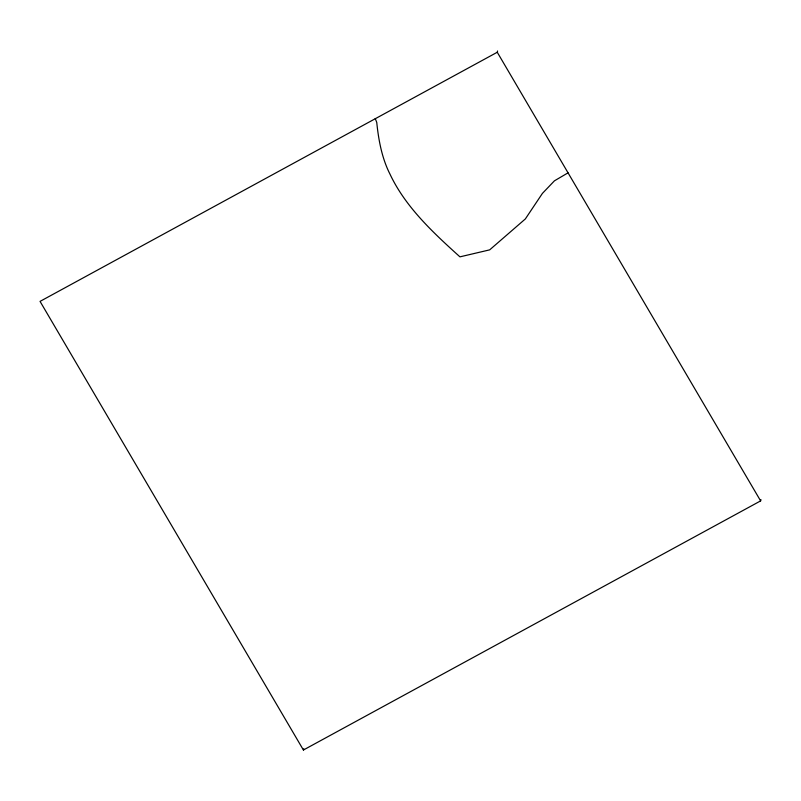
<?xml version="1.0" encoding="UTF-8"?>
<svg xmlns="http://www.w3.org/2000/svg" width="801" height="801" viewBox="0 0 801 801"><rect width="100%" height="100%" fill="white"/><g stroke="black" fill="none" stroke-linecap="round" stroke-linejoin="round"><path stroke-width="1.2" d="M375.238 118.528L376.75 122.423C378.523 139.845 381.907 158.228 389.937 174.037C405.356 206.898 433.141 232.69 459.944 256.851L489.671 249.862L525.346 218.943L542.417 193.401L554.442 180.826L568.039 172.836M760.95 499.614L760.62 500.885L303.409 750.016L303.739 748.745M760.62 500.885L497.261 52.255L497.591 50.984M497.261 52.255L40.05 301.386L303.409 750.016"/></g></svg>
